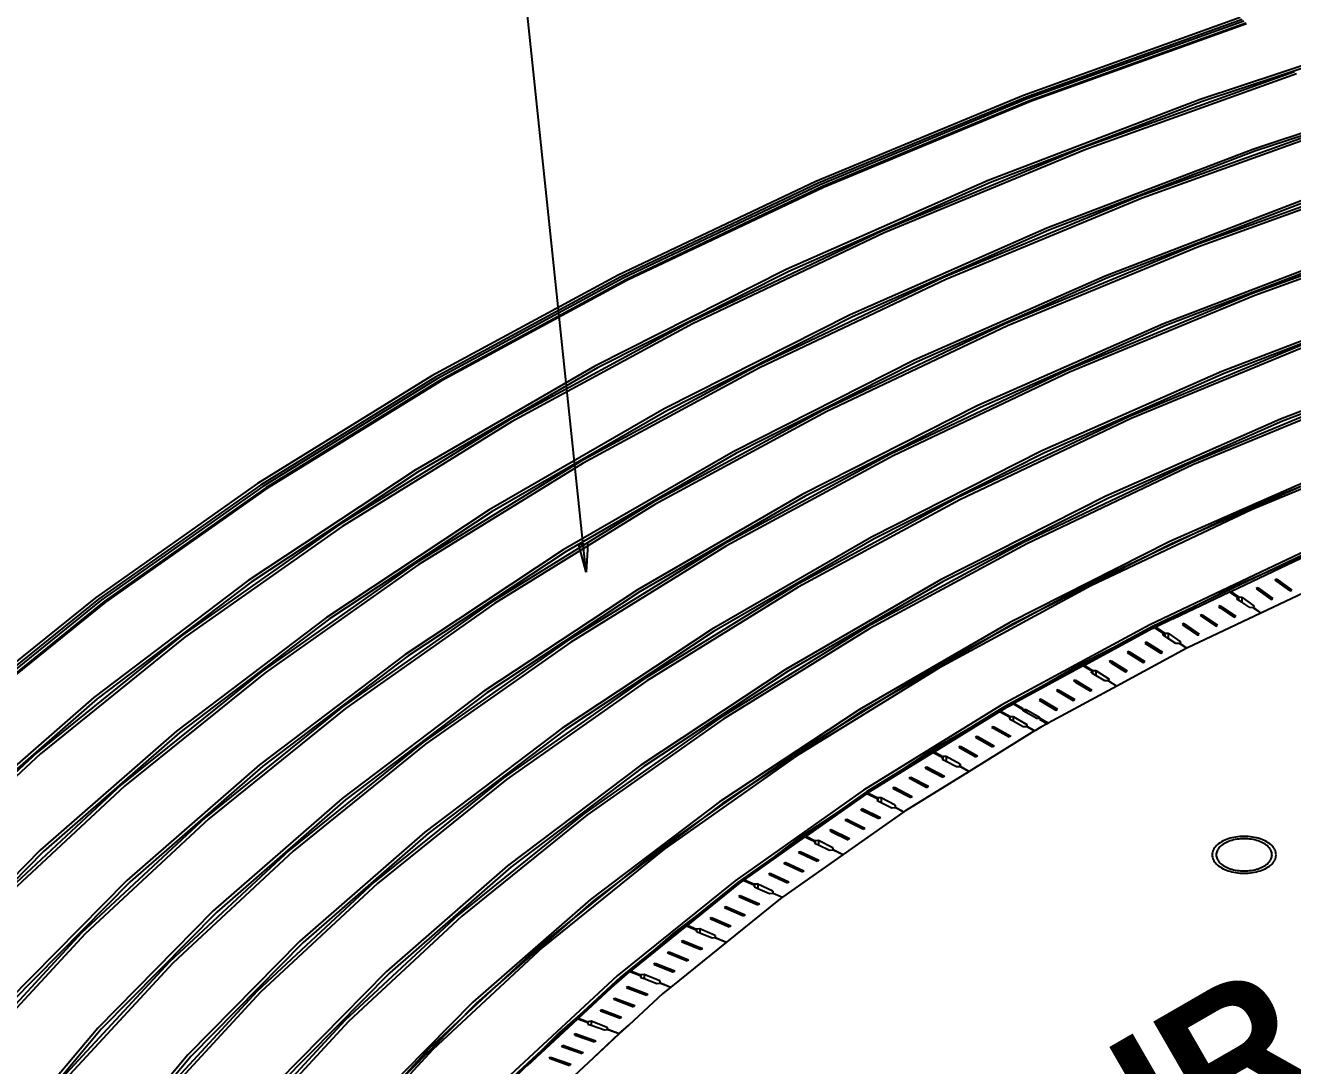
# Model space of a CAD drawing. Header units: centimetres. Extents: x -292707 to 138715, y -53922 to 66277.
# Drawn here: x 83056 to 84646, y -13215 to -11910 of the extents above; entities that cross this region are included whole.
import ezdxf
from ezdxf import colors
from ezdxf.entities.mleader import LeaderData, LeaderLine
from ezdxf.math import Vec2, Vec3

# ---------------------------------------------------------------- set-up
doc = ezdxf.new("R2010")
doc.units = ezdxf.units.CM
doc.layers.add('A-ALINE-7', color=119, linetype='Continuous')
doc.styles.add('Scale 500', font='GOTHICB.TTF', dxfattribs={"height": 175})

# ---------------------------------------------------------------- blocks, each defined once
blk = doc.blocks.new('A$Cbf84a4b9')
at = {"layer": 'A-ALINE-7'}
for p, q in [((3335.7, 8603.3), (3063.7, 8505.6)), ((3338.2, 8600.8), (3066.4, 8503.2)), ((3340.1, 8598.8), (3068.6, 8501.3)), ((3342.6, 8596.3), (3071.4, 8498.9)), ((3343.6, 8595.3), (3072.5, 8497.9)), ((3562.5, 8591.9), (3285.5, 8500.7)), ((3564.8, 8589.3), (3288.1, 8498.2)), ((3403.7, 8535.3), (3139.3, 8440.3)), ((3406.2, 8532.8), (3142, 8437.9)), ((3620.9, 8526.8), (3351.5, 8438)), ((3623.2, 8524.2), (3354.1, 8435.6)), ((3063.7, 8505.6), (2803.3, 8397.8)), ((3066.4, 8503.2), (2806.4, 8395.5)), ((3068.6, 8501.3), (2808.8, 8393.6)), ((3071.4, 8498.9), (2811.8, 8391.4)), ((3072.5, 8497.9), (2813, 8390.4)), ((3285.5, 8500.7), (3019.7, 8399)), ((3288.1, 8498.2), (3022.6, 8396.6)), ((3467.3, 8471.8), (3209.9, 8379.3)), ((3469.8, 8469.3), (3212.7, 8376.9)), ((3139.3, 8440.3), (2886.2, 8335.5)), ((3142, 8437.9), (2889.2, 8333.2)), ((3351.5, 8438), (3093, 8339.1)), ((3354.1, 8435.6), (3095.8, 8336.7)), ((3530.9, 8408.3), (3280.5, 8318.3)), ((2803.3, 8397.8), (2555.7, 8280.4)), ((2806.4, 8395.5), (2559, 8278.2)), ((2808.8, 8393.6), (2561.7, 8276.4)), ((3019.7, 8399), (2766.3, 8287.3)), ((3022.6, 8396.6), (2769.4, 8285)), ((3533.4, 8405.8), (3283.3, 8315.9)), ((2811.8, 8391.4), (2565, 8274.3)), ((2813, 8390.4), (2566.3, 8273.4)), ((3209.9, 8379.3), (2963.6, 8277.3)), ((3212.7, 8376.9), (2966.6, 8275)), ((3417.5, 8375.4), (3166.2, 8279.2)), ((3420.1, 8372.9), (3169.1, 8276.8)), ((3594.4, 8344.7), (3351.2, 8257.3)), ((2886.2, 8335.5), (2645.5, 8221.3)), ((2889.2, 8333.2), (2648.8, 8219.1)), ((3093, 8339.1), (2846.5, 8230.4)), ((3095.8, 8336.7), (2849.6, 8228.2)), ((3596.9, 8342.2), (3354, 8254.9)), ((3280.5, 8318.3), (3041, 8219.1)), ((3283.3, 8315.9), (3044, 8216.8)), ((3483.5, 8312.7), (3239.5, 8219.3)), ((3486.1, 8310.3), (3242.4, 8217)), ((2766.3, 8287.3), (2526.4, 8166)), ((2769.4, 8285), (2529.8, 8163.9)), ((2555.7, 8280.4), (2322, 8153.8)), ((2559, 8278.2), (2325.5, 8151.8)), ((2561.7, 8276.4), (2328.4, 8150.2)), ((2565, 8274.3), (2331.9, 8148.1)), ((2566.3, 8273.4), (2333.3, 8147.3)), ((2963.6, 8277.3), (2729.3, 8166.2)), ((2966.6, 8275), (2732.6, 8164)), ((3166.2, 8279.2), (2926.6, 8173.5)), ((3169.1, 8276.8), (2929.8, 8171.3)), ((3351.2, 8257.3), (3118.4, 8160.9)), ((3354, 8254.9), (3121.4, 8158.6)), ((3549.5, 8250.1), (3312.8, 8159.4)), ((3552.1, 8247.6), (3315.6, 8157.1)), ((2645.5, 8221.3), (2418.3, 8098.3)), ((2648.8, 8219.1), (2421.8, 8096.3)), ((2846.5, 8230.4), (2613.1, 8112.5)), ((2849.6, 8228.2), (2616.5, 8110.3)), ((3041, 8219.1), (2813.1, 8111)), ((3239.5, 8219.3), (3006.8, 8116.7)), ((3044, 8216.8), (2816.4, 8108.9)), ((3242.4, 8217), (3010, 8114.4)), ((3421.8, 8196.3), (3195.8, 8102.7)), ((3424.6, 8193.9), (3198.8, 8100.4)), ((3615.6, 8187.5), (3386, 8099.5)), ((2926.6, 8173.5), (2699.8, 8058.9)), ((2929.8, 8171.3), (2703.2, 8056.8)), ((3618.2, 8185), (3388.9, 8097.2)), ((2322, 8153.8), (2103.1, 8018.8)), ((2526.4, 8166), (2301, 8035.8)), ((2529.8, 8163.9), (2304.7, 8033.8)), ((2729.3, 8166.2), (2508.2, 8046.5)), ((2732.6, 8164), (2511.7, 8044.4)), ((3118.4, 8160.9), (2897, 8055.9)), ((3121.4, 8158.6), (2900.3, 8053.7)), ((3312.8, 8159.4), (3087, 8059.8)), ((3315.6, 8157.1), (3090.1, 8057.6)), ((2325.5, 8151.8), (2106.9, 8016.9)), ((2328.4, 8150.2), (2109.9, 8015.3)), ((2331.9, 8148.1), (2113.6, 8013.4)), ((2333.3, 8147.3), (2115.1, 8012.7)), ((3492.5, 8135.4), (3273.2, 8044.6)), ((3495.3, 8133), (3276.2, 8042.3)), ((2613.1, 8112.5), (2393.9, 7985.8)), ((2616.5, 8110.3), (2397.5, 7983.8)), ((2813.1, 8111), (2598, 7994.6)), ((2816.4, 8108.9), (2601.6, 7992.6)), ((3006.8, 8116.7), (2786.5, 8005.3)), ((3010, 8114.4), (2789.9, 8003.2)), ((2418.3, 8098.3), (2205.5, 7967)), ((2421.8, 8096.3), (2209.2, 7965.1)), ((3195.8, 8102.7), (2980.8, 8000.8)), ((3198.8, 8100.4), (2984.1, 7998.6)), ((3386, 8099.5), (3167.2, 8002.9)), ((3388.9, 8097.2), (3170.3, 8000.7)), ((3560.3, 8076.8), (3347.5, 7988.7)), ((3563.1, 8074.4), (3350.6, 7986.4)), ((2699.8, 8058.9), (2486.7, 7935.7)), ((3087, 8059.8), (2873.2, 7951.7)), ((2508.2, 8046.5), (2301, 7918.7)), ((2511.7, 8044.4), (2304.8, 7916.8)), ((2703.2, 8056.8), (2490.4, 7933.8)), ((2897, 8055.9), (2687.9, 7942.8)), ((2900.3, 8053.7), (2691.5, 7940.7)), ((3090.1, 8057.6), (2876.6, 7949.6)), ((3273.2, 8044.6), (3064.6, 7945.6)), ((2301, 8035.8), (2091.3, 7897.2)), ((2304.7, 8033.8), (2095.2, 7895.3)), ((3276.2, 8042.3), (3067.9, 7943.5)), ((3459.3, 8039.6), (3247.3, 7946.1)), ((3462.2, 8037.3), (3250.5, 7943.8)), ((2103.1, 8018.8), (1900, 7875.7)), ((2106.9, 8016.9), (1903.9, 7873.9)), ((2109.9, 8015.3), (1907.1, 7872.5)), ((2113.6, 8013.4), (1911.1, 7870.8)), ((2115.1, 8012.7), (1912.7, 7870.1)), ((2786.5, 8005.3), (2579.6, 7885.7)), ((2789.9, 8003.2), (2583.2, 7883.7)), ((2980.8, 8000.8), (2777.8, 7890.9)), ((2984.1, 7998.6), (2781.4, 7888.9)), ((3167.2, 8002.9), (2959.9, 7898.2)), ((3170.3, 8000.7), (2963.3, 7896.1)), ((2393.9, 7985.8), (2189.8, 7850.9)), ((2397.5, 7983.8), (2193.7, 7849.1)), ((2598, 7994.6), (2396.6, 7870.3)), ((2601.6, 7992.6), (2400.4, 7868.4)), ((3347.5, 7988.7), (3145.2, 7892.7)), ((3350.6, 7986.4), (3148.5, 7890.5)), ((3532.6, 7979.8), (3327.5, 7889.2)), ((2205.5, 7967), (2008, 7827.9)), ((2209.2, 7965.1), (2012, 7826.2)), ((2873.2, 7951.7), (2672.4, 7835.7)), ((2876.6, 7949.6), (2676.1, 7833.7)), ((2486.7, 7935.7), (2288.4, 7804.6)), ((2490.4, 7933.8), (2292.2, 7802.8)), ((2687.9, 7942.8), (2492.2, 7822)), ((2691.5, 7940.7), (2496, 7820.1)), ((3064.6, 7945.6), (2867.7, 7839.1)), ((3067.9, 7943.5), (2871.3, 7837)), ((3247.3, 7946.1), (3046.6, 7844.6)), ((3250.5, 7943.8), (3050, 7842.5)), ((3418.8, 7935.1), (3222.4, 7841.9)), ((3421.9, 7932.7), (3225.8, 7839.7)), ((2301, 7918.7), (2108.8, 7783.3)), ((2304.8, 7916.8), (2112.8, 7781.5)), ((3323.9, 7883.7), (3412.6, 7925.8)), ((3454.3, 7900.4), (3361.6, 7856.5)), ((2091.3, 7897.2), (1898.1, 7750.7)), ((2095.2, 7895.3), (1902.1, 7749.1)), ((2579.6, 7885.7), (2386.9, 7758.4)), ((2583.2, 7883.7), (2390.8, 7756.6)), ((2777.8, 7890.9), (2587.8, 7773.6)), ((2781.4, 7888.9), (2591.5, 7771.7)), ((2959.9, 7898.2), (2765.2, 7785.6)), ((2963.3, 7896.1), (2768.9, 7783.7)), ((3145.2, 7892.7), (2954.1, 7789.3)), ((3148.5, 7890.5), (2957.6, 7787.2)), ((3327.5, 7889.2), (3133.4, 7791)), ((3323.9, 7883.7), (3322.4, 7883)), ((3323.9, 7883.7), (3333.5, 7876.8)), ((3358.1, 7888.1), (3355.7, 7887.1)), ((3355.7, 7887.1), (3358.1, 7885.4)), ((3358.1, 7888.1), (3376.8, 7874.6)), ((3358.1, 7888.1), (3358.1, 7885.4)), ((3358.1, 7885.4), (3374.5, 7873.5)), ((3381.5, 7899), (3379.2, 7897.9)), ((3379.2, 7897.9), (3381.5, 7896.2)), ((3381.5, 7899), (3400.3, 7885.4)), ((3381.5, 7899), (3381.5, 7896.2)), ((3381.5, 7896.2), (3397.9, 7884.3)), ((3397.9, 7884.3), (3400.3, 7885.4)), ((1900, 7875.7), (1713.5, 7725.3)), ((1903.9, 7873.9), (1717.7, 7723.7)), ((1907.1, 7872.5), (1721, 7722.4)), ((1911.1, 7870.8), (1725.2, 7720.8)), ((1912.7, 7870.1), (1726.8, 7720.2)), ((2396.6, 7870.3), (2209.7, 7738.7)), ((2400.4, 7868.4), (2213.7, 7736.9)), ((3251.2, 7849.3), (3322.4, 7883)), ((3322.4, 7883), (3323.9, 7882)), ((3323.9, 7882), (3332.4, 7876.3)), ((3332, 7873.8), (3332.4, 7876.3)), ((3332.4, 7873.6), (3332, 7873.8)), ((3332.4, 7876.3), (3332.4, 7873.6)), ((3333.5, 7872.8), (3332.4, 7873.6)), ((3333.5, 7876.8), (3337.7, 7876.5)), ((3333.5, 7876.8), (3333.5, 7872.8)), ((3337.7, 7870), (3333.5, 7872.8)), ((3337.7, 7876.5), (3352.7, 7865.7)), ((3337.7, 7876.5), (3337.7, 7870)), ((3347.6, 7863.3), (3337.7, 7870)), ((3374.5, 7873.5), (3376.8, 7874.6)), ((3361.6, 7856.4), (3268.8, 7812.5)), ((3287.8, 7854.4), (3285.5, 7853.3)), ((3285.5, 7853.3), (3287.8, 7851.7)), ((3287.8, 7854.4), (3307.2, 7841.2)), ((3287.8, 7854.4), (3287.8, 7851.7)), ((3287.8, 7851.7), (3305, 7840.1)), ((3310.7, 7865.6), (3308.4, 7864.5)), ((3308.4, 7864.5), (3310.7, 7862.9)), ((3310.7, 7865.6), (3330.1, 7852.4)), ((3310.7, 7865.6), (3310.7, 7862.9)), ((3310.7, 7862.9), (3327.8, 7851.3)), ((3327.8, 7851.3), (3330.1, 7852.4)), ((3351.8, 7863.1), (3347.6, 7863.3)), ((3351.8, 7863.1), (3352.2, 7862.8)), ((3352.7, 7865.7), (3352.2, 7863.3)), ((3352.2, 7863.3), (3361.6, 7856.5)), ((3352.2, 7863.3), (3352.2, 7862.8)), ((3352.2, 7862.8), (3361.6, 7856.4)), ((3361.6, 7856.5), (3361.6, 7856.4)), ((2189.8, 7850.9), (2001.8, 7708.5)), ((2193.7, 7849.1), (2005.9, 7706.8)), ((2867.7, 7839.1), (2683.4, 7725.3)), ((2871.3, 7837), (2687.1, 7723.4)), ((3046.6, 7844.6), (2858.1, 7735.6)), ((3050, 7842.5), (2861.7, 7733.6)), ((3222.4, 7841.9), (3036.9, 7741.5)), ((3225.8, 7839.7), (3040.5, 7739.4)), ((3225.8, 7837.2), (3140.3, 7790.9)), ((3225.8, 7837.2), (3227.9, 7838.3)), ((3251.2, 7849.3), (3227.9, 7838.3)), ((3227.9, 7838.3), (3229.9, 7837)), ((3251.2, 7849.3), (3229.9, 7838.9)), ((3229.9, 7838.9), (3241, 7831.4)), ((3229.9, 7837), (3229.9, 7838.9)), ((3229.9, 7837), (3239.2, 7831.1)), ((3264.9, 7843.2), (3262.7, 7842)), ((3262.7, 7842), (3264.9, 7840.5)), ((3264.9, 7843.2), (3284.4, 7830)), ((3264.9, 7843.2), (3264.9, 7840.5)), ((3264.9, 7840.5), (3282.1, 7828.8)), ((3305, 7840.1), (3307.2, 7841.2)), ((2008, 7827.9), (1826.7, 7681.7)), ((2012, 7826.2), (1830.9, 7680.1)), ((2492.2, 7822), (2310.6, 7694)), ((2496, 7820.1), (2314.5, 7692.3)), ((2672.4, 7835.7), (2485.4, 7712.1)), ((2676.1, 7833.7), (2489.3, 7710.3)), ((3218.1, 7820.1), (3215.9, 7818.9)), ((3218.1, 7820.1), (3238.3, 7807.3)), ((3218.1, 7820.1), (3218.1, 7817.5)), ((3239, 7828.7), (3239.2, 7831.1)), ((3239.2, 7828.6), (3239, 7828.7)), ((3239.2, 7831.1), (3239.2, 7828.6)), ((3241, 7827.4), (3239.2, 7828.6)), ((3241, 7831.4), (3245.2, 7831.2)), ((3241, 7831.4), (3241, 7827.4)), ((3245.2, 7824.7), (3241, 7827.4)), ((3245.2, 7831.2), (3260.7, 7820.6)), ((3245.2, 7831.2), (3245.2, 7824.7)), ((3255.1, 7818.4), (3245.2, 7824.7)), ((3260.7, 7820.6), (3260.4, 7818.2)), ((3282.1, 7828.8), (3284.4, 7830)), ((2288.4, 7804.6), (2105.6, 7666.2)), ((3267.8, 7812), (3181.1, 7765)), ((3195.9, 7808.4), (3193.7, 7807.2)), ((3193.7, 7807.2), (3195.9, 7805.8)), ((3195.9, 7808.4), (3216.1, 7795.6)), ((3195.9, 7808.4), (3195.9, 7805.8)), ((3195.9, 7805.8), (3213.9, 7794.4)), ((3215.9, 7818.9), (3218.1, 7817.5)), ((3218.1, 7817.5), (3236.1, 7806.1)), ((3236.1, 7806.1), (3238.3, 7807.3)), ((3259.4, 7818.3), (3255.1, 7818.4)), ((3259.4, 7818.3), (3260.4, 7817.7)), ((3260.4, 7818.2), (3268.8, 7812.5)), ((3260.4, 7818.2), (3260.4, 7817.7)), ((3260.4, 7817.7), (3268.7, 7812.4)), ((3268.7, 7812.4), (3267.8, 7812)), ((3268.8, 7812.5), (3268.7, 7812.4)), ((2292.2, 7802.8), (2109.7, 7664.5)), ((2954.1, 7789.3), (2775.2, 7678.9)), ((3133.4, 7791), (2950.9, 7685.6)), ((3138.9, 7790.2), (3051.9, 7743.1)), ((3140.3, 7790.9), (3138.9, 7790.2)), ((3138.9, 7790.2), (3140.3, 7789.4)), ((3140.3, 7790.9), (3150.4, 7784.5)), ((3140.3, 7789.4), (3149.4, 7783.9)), ((3173.7, 7796.7), (3171.5, 7795.6)), ((3171.5, 7795.6), (3173.7, 7794.2)), ((3173.7, 7796.7), (3193.9, 7783.9)), ((3173.7, 7796.7), (3173.7, 7794.2)), ((3173.7, 7794.2), (3191.7, 7782.8)), ((3213.9, 7794.4), (3216.1, 7795.6)), ((2108.8, 7783.3), (1932.4, 7641)), ((2112.8, 7781.5), (1936.6, 7639.4)), ((2587.8, 7773.6), (2411.4, 7649.4)), ((2765.2, 7785.6), (2584, 7665.9)), ((2768.9, 7783.7), (2587.9, 7664)), ((2957.6, 7787.2), (2778.9, 7676.9)), ((3128.9, 7772.5), (3126.7, 7771.3)), ((3128.9, 7772.5), (3149.7, 7760)), ((3128.9, 7772.5), (3128.9, 7770)), ((3149.3, 7781.5), (3149.4, 7783.9)), ((3149.4, 7781.4), (3149.3, 7781.5)), ((3149.4, 7783.9), (3149.4, 7781.4)), ((3150.4, 7780.8), (3149.4, 7781.4)), ((3150.4, 7784.5), (3154.7, 7784.4)), ((3150.4, 7784.5), (3150.4, 7780.8)), ((3154.7, 7778.3), (3150.4, 7780.8)), ((3154.7, 7784.4), (3170.8, 7774.1)), ((3154.7, 7784.4), (3154.7, 7778.3)), ((3166, 7771.5), (3154.7, 7778.3)), ((3170.8, 7774.1), (3170.6, 7771.7)), ((3191.7, 7782.8), (3193.9, 7783.9)), ((2386.9, 7758.4), (2209.4, 7623.9)), ((2390.8, 7756.6), (2213.5, 7622.3)), ((2591.5, 7771.7), (2415.4, 7647.7)), ((3181.1, 7765), (3094.8, 7718.3)), ((3107.3, 7760.4), (3105.2, 7759.2)), ((3105.2, 7759.2), (3107.3, 7758)), ((3107.3, 7760.4), (3128.2, 7748)), ((3107.3, 7760.4), (3107.3, 7758)), ((3107.3, 7758), (3126, 7746.8)), ((3126.7, 7771.3), (3128.9, 7770)), ((3128.9, 7770), (3147.6, 7758.8)), ((3147.6, 7758.8), (3149.7, 7760)), ((3170.2, 7771.5), (3166, 7771.5)), ((3170.2, 7771.5), (3170.6, 7771.3)), ((3170.6, 7771.7), (3181.1, 7765)), ((3170.6, 7771.7), (3170.6, 7771.3)), ((3170.6, 7771.3), (3181.1, 7765)), ((3181.1, 7765), (3181.1, 7765)), ((1898.1, 7750.7), (1722.2, 7597.2)), ((1902.1, 7749.1), (1726.5, 7595.7)), ((3036.9, 7741.5), (2863.2, 7634.3)), ((3042.3, 7737.9), (3051.3, 7742.8)), ((3051.3, 7742.8), (3051.9, 7743.1)), ((3051.3, 7742.8), (3063.1, 7735.7)), ((3063.6, 7736.3), (3051.9, 7743.1)), ((3085.8, 7748.4), (3083.6, 7747.2)), ((3083.6, 7747.2), (3085.8, 7745.9)), ((3085.8, 7748.4), (3106.6, 7736)), ((3085.8, 7748.4), (3085.8, 7745.9)), ((3085.8, 7745.9), (3104.5, 7734.7)), ((3126, 7746.8), (3128.2, 7748)), ((2209.7, 7738.7), (2038.1, 7600.2)), ((2213.7, 7736.9), (2042.3, 7598.6)), ((2683.4, 7725.3), (2512.3, 7604.8)), ((2858.1, 7735.6), (2682.5, 7619.6)), ((2861.7, 7733.6), (2686.4, 7617.8)), ((3040.5, 7739.4), (2867.1, 7632.4)), ((3034.1, 7733), (2952.1, 7682.4)), ((3034.7, 7733.3), (3034.1, 7733)), ((3034.1, 7733), (3034.7, 7732.7)), ((3034.8, 7733.4), (3034.7, 7733.3)), ((3034.7, 7733.3), (3034.7, 7732.7)), ((3034.7, 7732.7), (3046.2, 7726.2)), ((3034.8, 7733.4), (3038.9, 7736)), ((3046.7, 7726.6), (3034.8, 7733.4)), ((3040.5, 7737), (3038.9, 7736)), ((3038.9, 7736), (3040.5, 7736.9)), ((3040.5, 7736.9), (3042.3, 7737.9)), ((3042.3, 7737.9), (3040.5, 7737)), ((3040.5, 7736.9), (3040.5, 7737)), ((3046.2, 7726.2), (3046.3, 7723.8)), ((3046.7, 7726.6), (3046.7, 7723.6)), ((3046.7, 7726.6), (3050.9, 7726.6)), ((3050.9, 7726.6), (3067.9, 7716.8)), ((3050.9, 7726.6), (3050.9, 7721.2)), ((3063.1, 7735.7), (3063.6, 7735.7)), ((3063.6, 7735.7), (3063.6, 7736.3)), ((3063.6, 7735.7), (3067.4, 7735.7)), ((3063.6, 7733.9), (3063.6, 7735.7)), ((3067.4, 7731.7), (3063.6, 7733.9)), ((3067.4, 7735.7), (3084.1, 7725.8)), ((3067.4, 7735.7), (3067.4, 7731.7)), ((3080.6, 7724.1), (3067.4, 7731.7)), ((3084.1, 7725.8), (3084, 7724.1)), ((3104.5, 7734.7), (3106.6, 7736)), ((2485.4, 7712.1), (2313.2, 7581.7)), ((2489.3, 7710.3), (2317.3, 7580)), ((2687.1, 7723.4), (2516.2, 7603)), ((3024.3, 7713.1), (3026.4, 7714.4)), ((3024.3, 7713.1), (3026.4, 7712)), ((3026.4, 7714.4), (3048, 7702.3)), ((3026.4, 7714.4), (3026.4, 7712)), ((3026.4, 7712), (3045.9, 7701.1)), ((3046.3, 7723.8), (3046.7, 7723.6)), ((3046.7, 7723.6), (3050.9, 7721.2)), ((3050.9, 7721.2), (3063.6, 7714.1)), ((3063.6, 7714.1), (3067.8, 7714.2)), ((3067.8, 7714.2), (3067.9, 7714.1)), ((3067.9, 7716.8), (3067.9, 7714.3)), ((3077.9, 7708.6), (3067.9, 7714.3)), ((3067.9, 7714.3), (3067.9, 7714.1)), ((3067.9, 7714.1), (3077.8, 7708.6)), ((3085.7, 7713.4), (3077.9, 7708.6)), ((3084, 7724.1), (3080.6, 7724.1)), ((3084, 7724.1), (3084, 7723.3)), ((3084.8, 7724.1), (3084, 7724.1)), ((3084, 7723.3), (3093.5, 7717.6)), ((3094.8, 7718.3), (3084.8, 7724.1)), ((3093.5, 7717.6), (3085.7, 7713.4)), ((3094.8, 7718.3), (3093.5, 7717.6)), ((2001.8, 7708.5), (1830.8, 7559.1)), ((2005.9, 7706.8), (1835, 7557.6)), ((2310.6, 7694), (2143.8, 7559.5)), ((3077.8, 7708.6), (2995.8, 7658)), ((3003.5, 7700.7), (3005.6, 7701.9)), ((3003.5, 7700.7), (3005.6, 7699.5)), ((3005.6, 7701.9), (3027.1, 7689.9)), ((3005.6, 7701.9), (3005.6, 7699.5)), ((3005.6, 7699.5), (3025, 7688.7)), ((3048, 7702.3), (3045.9, 7701.1)), ((3077.9, 7708.6), (3077.8, 7708.6)), ((1826.7, 7681.7), (1662.4, 7528.9)), ((1830.9, 7680.1), (1666.7, 7527.5)), ((2314.5, 7692.3), (2148, 7557.9)), ((2775.2, 7678.9), (2609.1, 7561.9)), ((2778.9, 7676.9), (2613.1, 7560.2)), ((2950.9, 7685.6), (2781, 7573.3)), ((2950.8, 7681.6), (2868.8, 7631)), ((2952.1, 7682.4), (2950.8, 7681.6)), ((2950.8, 7681.6), (2961.8, 7675.8)), ((2952.1, 7682.4), (2962.8, 7676.4)), ((2982.6, 7688.3), (2984.7, 7689.5)), ((2982.6, 7688.3), (2984.7, 7687.1)), ((2984.7, 7689.5), (3006.2, 7677.5)), ((2984.7, 7689.5), (2984.7, 7687.1)), ((2984.7, 7687.1), (3004.2, 7676.2)), ((3006.2, 7677.5), (3004.2, 7676.2)), ((3027.1, 7689.9), (3025, 7688.7)), ((2105.6, 7666.2), (1939.3, 7521)), ((2109.7, 7664.5), (1943.6, 7519.5)), ((2584, 7665.9), (2416.9, 7539.4)), ((2587.9, 7664), (2421, 7537.7)), ((2940.6, 7662.4), (2942.6, 7663.7)), ((2940.6, 7662.4), (2942.6, 7661.3)), ((2942.6, 7663.7), (2964.8, 7652)), ((2942.6, 7663.7), (2942.6, 7661.3)), ((2942.6, 7661.3), (2962.8, 7650.7)), ((2961.8, 7675.8), (2962, 7673.4)), ((2962, 7673.4), (2962.8, 7673)), ((2967, 7676.5), (2962.8, 7676.4)), ((2962.8, 7676.4), (2962.8, 7673)), ((2962.8, 7673), (2967, 7670.7)), ((2967, 7676.5), (2967, 7670.7)), ((2984.3, 7666.8), (2967, 7676.5)), ((2967, 7670.7), (2979.7, 7664.1)), ((2979.7, 7664.1), (2984, 7664.2)), ((2984, 7664.2), (2984.3, 7664)), ((2984.3, 7664.4), (2984.3, 7666.8)), ((2984.3, 7666.8), (2984.3, 7664)), ((2984.3, 7664.4), (2984.3, 7664)), ((2984.3, 7664.4), (2995.8, 7658)), ((2984.3, 7664), (2995.8, 7657.9)), ((2984.3, 7664), (2984.3, 7664)), ((2411.4, 7649.4), (2249.5, 7518.8)), ((2415.4, 7647.7), (2253.7, 7517.2)), ((2995.8, 7657.9), (2915.1, 7608.1)), ((2920.4, 7649.6), (2922.4, 7650.8)), ((2920.4, 7649.6), (2922.4, 7648.5)), ((2922.4, 7650.8), (2944.6, 7639.2)), ((2922.4, 7650.8), (2922.4, 7648.5)), ((2922.4, 7648.5), (2942.6, 7637.9)), ((2964.8, 7652), (2962.8, 7650.7)), ((2995.8, 7658), (2995.8, 7657.9)), ((1932.4, 7641), (1772.5, 7492.3)), ((1936.6, 7639.4), (1776.8, 7490.8)), ((2863.2, 7634.3), (2702.1, 7520.8)), ((2867.1, 7632.4), (2706.1, 7519)), ((2867.1, 7629.9), (2791.2, 7576.5)), ((2867.1, 7629.9), (2867.4, 7630.1)), ((2868.4, 7630.8), (2867.4, 7630.1)), ((2867.4, 7630.1), (2868.4, 7629.6)), ((2868.8, 7631), (2868.4, 7630.8)), ((2868.4, 7629.6), (2868.4, 7630.8)), ((2868.4, 7629.6), (2880.2, 7623.8)), ((2868.8, 7631), (2881, 7624.6)), ((2900.2, 7636.8), (2902.2, 7638)), ((2900.2, 7636.8), (2902.2, 7635.7)), ((2902.2, 7638), (2924.4, 7626.4)), ((2902.2, 7638), (2902.2, 7635.7)), ((2902.2, 7635.7), (2922.4, 7625.1)), ((2944.6, 7639.2), (2942.6, 7637.9)), ((2209.4, 7623.9), (2047.8, 7482.9)), ((2213.5, 7622.3), (2052.1, 7481.4)), ((2682.5, 7619.6), (2520.7, 7497.1)), ((2686.4, 7617.8), (2524.8, 7495.4)), ((2880.2, 7623.8), (2880.5, 7621.4)), ((2880.5, 7621.4), (2881, 7621.1)), ((2885.3, 7624.7), (2881, 7624.6)), ((2881, 7624.6), (2881, 7621.1)), ((2881, 7621.1), (2885.3, 7619)), ((2885.3, 7624.7), (2885.3, 7619)), ((2903, 7615.4), (2885.3, 7624.7)), ((2885.3, 7619), (2898.8, 7612.4)), ((2903.2, 7612.9), (2903, 7615.4)), ((2903, 7615.4), (2903, 7612.6)), ((2924.4, 7626.4), (2922.4, 7625.1)), ((2038.1, 7600.2), (1882.6, 7455.6)), ((2042.3, 7598.6), (1886.9, 7454.2)), ((2512.3, 7604.8), (2355.2, 7478.1)), ((2516.2, 7603), (2359.4, 7476.5)), ((2913.9, 7607.3), (2837.8, 7553.7)), ((2840.3, 7596.8), (2842.3, 7598.1)), ((2842.3, 7598.1), (2865.1, 7586.9)), ((2842.3, 7598.1), (2842.3, 7595.8)), ((2859.8, 7609.9), (2861.7, 7611.3)), ((2859.8, 7609.9), (2861.7, 7609)), ((2861.7, 7611.3), (2884.6, 7600)), ((2861.7, 7611.3), (2861.7, 7609)), ((2861.7, 7609), (2882.6, 7598.7)), ((2884.6, 7600), (2882.6, 7598.7)), ((2898.8, 7612.4), (2903, 7612.6)), ((2903, 7612.6), (2903.2, 7612.5)), ((2903, 7612.6), (2903, 7612.6)), ((2903.2, 7612.9), (2903.2, 7612.5)), ((2903.2, 7612.9), (2913.9, 7607.3)), ((2903.2, 7612.5), (2913.9, 7607.3)), ((2915.1, 7608.1), (2913.9, 7607.3)), ((2913.9, 7607.3), (2913.9, 7607.3)), ((2313.2, 7581.7), (2156.4, 7444.9)), ((2820.9, 7583.6), (2822.8, 7584.9)), ((2820.9, 7583.6), (2822.8, 7582.6)), ((2822.8, 7584.9), (2845.7, 7573.7)), ((2822.8, 7584.9), (2822.8, 7582.6)), ((2822.8, 7582.6), (2843.8, 7572.3)), ((2840.3, 7596.8), (2842.3, 7595.8)), ((2842.3, 7595.8), (2863.2, 7585.5)), ((2865.1, 7586.9), (2863.2, 7585.5)), ((2317.3, 7580), (2160.6, 7443.4)), ((2781, 7573.3), (2624.5, 7454.8)), ((2714, 7522.1), (2790, 7575.7)), ((2791.2, 7576.5), (2790, 7575.7)), ((2790, 7575.7), (2791.2, 7575.1)), ((2791.2, 7576.5), (2802.4, 7571)), ((2791.2, 7575.1), (2801.5, 7570.4)), ((2801.5, 7570.4), (2802, 7567.9)), ((2802, 7567.9), (2802.4, 7567.7)), ((2806.7, 7571.2), (2802.4, 7571)), ((2802.4, 7571), (2802.4, 7567.7)), ((2802.4, 7567.7), (2806.7, 7565.8)), ((2806.7, 7571.2), (2806.7, 7565.8)), ((2824.9, 7562.2), (2806.7, 7571.2)), ((2806.7, 7565.8), (2820.7, 7559.3)), ((2845.7, 7573.7), (2843.8, 7572.3)), ((3307.3, 7566.1), (3306, 7564.8)), ((3308.9, 7567.4), (3307.3, 7566.1)), ((3310.5, 7568.5), (3308.9, 7567.4)), ((3312.3, 7569.6), (3310.5, 7568.5)), ((3312.8, 7565.6), (3311.5, 7564.5)), ((3314.2, 7570.7), (3312.3, 7569.6)), ((3314.3, 7566.6), (3312.8, 7565.6)), ((3316.2, 7571.6), (3314.2, 7570.7)), ((3315.8, 7567.6), (3314.3, 7566.6)), ((3317.5, 7568.5), (3315.8, 7567.6)), ((3318.4, 7572.5), (3316.2, 7571.6)), ((3319.3, 7569.3), (3317.5, 7568.5)), ((3320.6, 7573.3), (3318.4, 7572.5)), ((3321.2, 7570.1), (3319.3, 7569.3)), ((3322.9, 7574), (3320.6, 7573.3)), ((3323.1, 7570.8), (3321.2, 7570.1)), ((3325.3, 7574.6), (3322.9, 7574)), ((3325.1, 7571.4), (3323.1, 7570.8)), ((3327.2, 7572), (3325.1, 7571.4)), ((3327.7, 7575.2), (3325.3, 7574.6)), ((3329.3, 7572.4), (3327.2, 7572)), ((3330.2, 7575.6), (3327.7, 7575.2)), ((3331.5, 7572.8), (3329.3, 7572.4)), ((3332.8, 7575.9), (3330.2, 7575.6)), ((3333.8, 7573.1), (3331.5, 7572.8)), ((3335.4, 7576.2), (3332.8, 7575.9)), ((3336, 7573.3), (3333.8, 7573.1)), ((3338, 7576.3), (3335.4, 7576.2)), ((3338.3, 7573.5), (3336, 7573.3)), ((3340.6, 7576.4), (3338, 7576.3)), ((3340.6, 7573.5), (3338.3, 7573.5)), ((3343.2, 7576.3), (3340.6, 7576.4)), ((3342.9, 7573.5), (3340.6, 7573.5)), ((3345.2, 7573.3), (3342.9, 7573.5)), ((3345.8, 7576.2), (3343.2, 7576.3)), ((3347.4, 7573.1), (3345.2, 7573.3)), ((3348.4, 7575.9), (3345.8, 7576.2)), ((3349.7, 7572.8), (3347.4, 7573.1)), ((3351, 7575.6), (3348.4, 7575.9)), ((3351.8, 7572.4), (3349.7, 7572.8)), ((3353.5, 7575.2), (3351, 7575.6)), ((3354, 7572), (3351.8, 7572.4)), ((3355.9, 7574.6), (3353.5, 7575.2)), ((3356.1, 7571.4), (3354, 7572)), ((3358.3, 7574), (3355.9, 7574.6)), ((3358.1, 7570.8), (3356.1, 7571.4)), ((3360, 7570.1), (3358.1, 7570.8)), ((3360.6, 7573.3), (3358.3, 7574)), ((3361.9, 7569.3), (3360, 7570.1)), ((3362.8, 7572.5), (3360.6, 7573.3)), ((3363.7, 7568.5), (3361.9, 7569.3)), ((3364.9, 7571.6), (3362.8, 7572.5)), ((3365.3, 7567.6), (3363.7, 7568.5)), ((3367, 7570.7), (3364.9, 7571.6)), ((3366.9, 7566.6), (3365.3, 7567.6)), ((3368.4, 7565.6), (3366.9, 7566.6)), ((3368.9, 7569.6), (3367, 7570.7)), ((3369.7, 7564.5), (3368.4, 7565.6)), ((3370.7, 7568.5), (3368.9, 7569.6)), ((3372.3, 7567.4), (3370.7, 7568.5)), ((3373.9, 7566.1), (3372.3, 7567.4)), ((3375.2, 7564.8), (3373.9, 7566.1)), ((1830.8, 7559.1), (1677.3, 7403.5)), ((1835, 7557.6), (1681.8, 7402.1)), ((2143.8, 7559.5), (1992.7, 7419)), ((2148, 7557.9), (1997, 7417.5)), ((2609.1, 7561.9), (2456.7, 7439)), ((2613.1, 7560.2), (2460.9, 7437.4)), ((2837.8, 7553.7), (2761.7, 7500.1)), ((2781.9, 7556.2), (2783.7, 7557.5)), ((2781.9, 7556.2), (2783.7, 7555.3)), ((2783.7, 7557.5), (2807.2, 7546.7)), ((2783.7, 7557.5), (2783.7, 7555.3)), ((2783.7, 7555.3), (2805.3, 7545.4)), ((2820.7, 7559.3), (2824.9, 7559.6)), ((2825.3, 7559.8), (2824.9, 7562.2)), ((2824.9, 7562.2), (2824.9, 7559.6)), ((2824.9, 7559.6), (2825, 7559.6)), ((2825, 7559.6), (2825.3, 7559.4)), ((2825.3, 7559.8), (2825.3, 7559.4)), ((2825.3, 7559.8), (2837.8, 7553.7)), ((2825.3, 7559.4), (2837.8, 7553.7)), ((2837.8, 7553.7), (2837.8, 7553.7)), ((3300.7, 7554.8), (3300.6, 7553.3)), ((3300.6, 7553.3), (3300.7, 7551.8)), ((3300.9, 7556.3), (3300.7, 7554.8)), ((3300.7, 7551.8), (3300.9, 7550.3)), ((3301.4, 7557.8), (3300.9, 7556.3)), ((3300.9, 7550.3), (3301.4, 7548.8)), ((3302, 7559.3), (3301.4, 7557.8)), ((3302.7, 7560.7), (3302, 7559.3)), ((3303.6, 7562.1), (3302.7, 7560.7)), ((3304.7, 7563.5), (3303.6, 7562.1)), ((3306, 7564.8), (3304.7, 7563.5)), ((3305.7, 7554.6), (3305.6, 7553.3)), ((3305.6, 7553.3), (3305.7, 7552)), ((3305.9, 7555.9), (3305.7, 7554.6)), ((3305.7, 7552), (3305.9, 7550.7)), ((3306.3, 7557.2), (3305.9, 7555.9)), ((3305.9, 7550.7), (3306.3, 7549.4)), ((3306.8, 7558.5), (3306.3, 7557.2)), ((3307.5, 7559.8), (3306.8, 7558.5)), ((3308.3, 7561), (3307.5, 7559.8)), ((3309.2, 7562.2), (3308.3, 7561)), ((3310.3, 7563.4), (3309.2, 7562.2)), ((3311.5, 7564.5), (3310.3, 7563.4)), ((3370.9, 7563.4), (3369.7, 7564.5)), ((3372, 7562.2), (3370.9, 7563.4)), ((3372.9, 7561), (3372, 7562.2)), ((3373.7, 7559.8), (3372.9, 7561)), ((3374.4, 7558.5), (3373.7, 7559.8)), ((3374.9, 7557.2), (3374.4, 7558.5)), ((3375.3, 7555.9), (3374.9, 7557.2)), ((3374.9, 7549.4), (3375.3, 7550.7)), ((3376.5, 7563.5), (3375.2, 7564.8)), ((3375.5, 7554.6), (3375.3, 7555.9)), ((3375.3, 7550.7), (3375.5, 7552)), ((3375.6, 7553.3), (3375.5, 7554.6)), ((3375.5, 7552), (3375.6, 7553.3)), ((3377.6, 7562.1), (3376.5, 7563.5)), ((3378.5, 7560.7), (3377.6, 7562.1)), ((3379.2, 7559.3), (3378.5, 7560.7)), ((3379.8, 7557.8), (3379.2, 7559.3)), ((3380.3, 7556.3), (3379.8, 7557.8)), ((3379.8, 7548.8), (3380.3, 7550.3)), ((3380.5, 7554.8), (3380.3, 7556.3)), ((3380.3, 7550.3), (3380.5, 7551.8)), ((3380.6, 7553.3), (3380.5, 7554.8)), ((3380.5, 7551.8), (3380.6, 7553.3)), ((2416.9, 7539.4), (2264.9, 7406.8)), ((2421, 7537.7), (2269.1, 7405.3)), ((2763.1, 7542.6), (2765, 7544)), ((2763.1, 7542.6), (2765, 7541.8)), ((2765, 7544), (2788.4, 7533.2)), ((2765, 7544), (2765, 7541.8)), ((2765, 7541.8), (2786.6, 7531.8)), ((2807.2, 7546.7), (2805.3, 7545.4)), ((3301.4, 7548.8), (3302, 7547.3)), ((3302, 7547.3), (3302.7, 7545.9)), ((3302.7, 7545.9), (3303.6, 7544.5)), ((3303.6, 7544.5), (3304.7, 7543.1)), ((3304.7, 7543.1), (3306, 7541.7)), ((3306, 7541.7), (3307.3, 7540.5)), ((3306.3, 7549.4), (3306.8, 7548.1)), ((3306.8, 7548.1), (3307.5, 7546.8)), ((3307.3, 7540.5), (3308.9, 7539.2)), ((3307.5, 7546.8), (3308.3, 7545.6)), ((3308.3, 7545.6), (3309.2, 7544.4)), ((3308.9, 7539.2), (3310.5, 7538.1)), ((3309.2, 7544.4), (3310.3, 7543.2)), ((3310.3, 7543.2), (3311.5, 7542.1)), ((3310.5, 7538.1), (3312.3, 7537)), ((3311.5, 7542.1), (3312.8, 7541)), ((3312.3, 7537), (3314.2, 7535.9)), ((3312.8, 7541), (3314.3, 7540)), ((3314.2, 7535.9), (3316.2, 7535)), ((3314.3, 7540), (3315.8, 7539)), ((3315.8, 7539), (3317.5, 7538.1)), ((3316.2, 7535), (3318.4, 7534.1)), ((3317.5, 7538.1), (3319.3, 7537.3)), ((3318.4, 7534.1), (3320.6, 7533.3)), ((3319.3, 7537.3), (3321.2, 7536.5)), ((3321.2, 7536.5), (3323.1, 7535.8)), ((3323.1, 7535.8), (3325.1, 7535.2)), ((3325.1, 7535.2), (3327.2, 7534.6)), ((3327.2, 7534.6), (3329.3, 7534.2)), ((3329.3, 7534.2), (3331.5, 7533.8)), ((3349.7, 7533.8), (3351.8, 7534.2)), ((3351.8, 7534.2), (3354, 7534.6)), ((3354, 7534.6), (3356.1, 7535.2)), ((3356.1, 7535.2), (3358.1, 7535.8)), ((3358.1, 7535.8), (3360, 7536.5)), ((3360, 7536.5), (3361.9, 7537.3)), ((3360.6, 7533.3), (3362.8, 7534.1)), ((3361.9, 7537.3), (3363.7, 7538.1)), ((3362.8, 7534.1), (3364.9, 7535)), ((3363.7, 7538.1), (3365.3, 7539)), ((3364.9, 7535), (3367, 7535.9)), ((3365.3, 7539), (3366.9, 7540)), ((3366.9, 7540), (3368.4, 7541)), ((3367, 7535.9), (3368.9, 7537)), ((3368.4, 7541), (3369.7, 7542.1)), ((3368.9, 7537), (3370.7, 7538.1)), ((3369.7, 7542.1), (3370.9, 7543.2)), ((3370.7, 7538.1), (3372.3, 7539.2)), ((3370.9, 7543.2), (3372, 7544.4)), ((3372, 7544.4), (3372.9, 7545.6)), ((3372.3, 7539.2), (3373.9, 7540.5)), ((3372.9, 7545.6), (3373.7, 7546.8)), ((3373.7, 7546.8), (3374.4, 7548.1)), ((3373.9, 7540.5), (3375.2, 7541.7)), ((3374.4, 7548.1), (3374.9, 7549.4)), ((3375.2, 7541.7), (3376.5, 7543.1)), ((3376.5, 7543.1), (3377.6, 7544.5)), ((3377.6, 7544.5), (3378.5, 7545.9)), ((3378.5, 7545.9), (3379.2, 7547.3)), ((3379.2, 7547.3), (3379.8, 7548.8)), ((1939.3, 7521), (1790.1, 7369.8)), ((1943.6, 7519.5), (1794.6, 7368.4)), ((2249.5, 7518.8), (2102.7, 7382.3)), ((2702.1, 7520.8), (2554.1, 7401.4)), ((2706.1, 7519), (2558.4, 7399.8)), ((2706.1, 7516.6), (2712.7, 7521.2)), ((2714, 7522.1), (2712.7, 7521.2)), ((2712.7, 7521.2), (2714, 7520.7)), ((2714, 7522.1), (2726.6, 7516.3)), ((2714, 7520.7), (2725.7, 7515.6)), ((2744.4, 7529.1), (2746.3, 7530.5)), ((2744.4, 7529.1), (2746.3, 7528.2)), ((2746.3, 7530.5), (2769.7, 7519.6)), ((2746.3, 7530.5), (2746.3, 7528.2)), ((2746.3, 7528.2), (2767.8, 7518.3)), ((2769.7, 7519.6), (2767.8, 7518.3)), ((2788.4, 7533.2), (2786.6, 7531.8)), ((3320.6, 7533.3), (3322.9, 7532.6)), ((3322.9, 7532.6), (3325.3, 7532)), ((3325.3, 7532), (3327.7, 7531.4)), ((3327.7, 7531.4), (3330.2, 7531)), ((3330.2, 7531), (3332.8, 7530.6)), ((3331.5, 7533.8), (3333.8, 7533.5)), ((3332.8, 7530.6), (3335.4, 7530.4)), ((3333.8, 7533.5), (3336, 7533.3)), ((3335.4, 7530.4), (3338, 7530.3)), ((3336, 7533.3), (3338.3, 7533.1)), ((3338, 7530.3), (3340.6, 7530.2)), ((3338.3, 7533.1), (3340.6, 7533.1)), ((3340.6, 7533.1), (3342.9, 7533.1)), ((3340.6, 7530.2), (3343.2, 7530.3)), ((3342.9, 7533.1), (3345.2, 7533.3)), ((3343.2, 7530.3), (3345.8, 7530.4)), ((3345.2, 7533.3), (3347.4, 7533.5)), ((3345.8, 7530.4), (3348.4, 7530.6)), ((3347.4, 7533.5), (3349.7, 7533.8)), ((3348.4, 7530.6), (3351, 7531)), ((3351, 7531), (3353.5, 7531.4)), ((3353.5, 7531.4), (3355.9, 7532)), ((3355.9, 7532), (3358.3, 7532.6)), ((3358.3, 7532.6), (3360.6, 7533.3)), ((2253.7, 7517.2), (2107.1, 7380.9)), ((2706.1, 7516.6), (2642.3, 7465.1)), ((2706.8, 7501), (2708.6, 7502.4)), ((2708.6, 7502.4), (2732.7, 7492)), ((2708.6, 7502.4), (2708.6, 7500.2)), ((2725.7, 7515.6), (2726.3, 7513.1)), ((2726.3, 7513.1), (2726.6, 7513)), ((2730.8, 7516.5), (2726.6, 7516.3)), ((2726.6, 7516.3), (2726.6, 7513)), ((2726.6, 7513), (2730.8, 7511.2)), ((2730.8, 7516.5), (2730.8, 7511.2)), ((2749.6, 7507.9), (2730.8, 7516.5)), ((2730.8, 7511.2), (2745.5, 7504.8)), ((2745.5, 7504.8), (2749.6, 7505.2)), ((2750.1, 7505.4), (2749.6, 7507.9)), ((2749.6, 7507.9), (2749.6, 7505.2)), ((2749.6, 7505.2), (2749.7, 7505.2)), ((2749.7, 7505.2), (2750.1, 7505.1)), ((2750.1, 7505.4), (2750.1, 7505.1)), ((2750.1, 7505.4), (2761.7, 7500.1)), ((2750.1, 7505.1), (2761.6, 7500)), ((2520.7, 7497.1), (2373.4, 7368.7)), ((2524.8, 7495.4), (2377.7, 7367.2)), ((2688.9, 7487.1), (2690.7, 7488.5)), ((2688.9, 7487.1), (2690.7, 7486.4)), ((2690.7, 7488.5), (2714.7, 7478.2)), ((2690.7, 7488.5), (2690.7, 7486.4)), ((2690.7, 7486.4), (2712.9, 7476.8)), ((2756.8, 7496.6), (2691.4, 7443.9)), ((2706.8, 7501), (2708.6, 7500.2)), ((2708.6, 7500.2), (2730.9, 7490.6)), ((2732.7, 7492), (2730.9, 7490.6)), ((2761.6, 7500), (2756.8, 7496.6)), ((2761.7, 7500.1), (2761.6, 7500)), ((2047.8, 7482.9), (1902.9, 7336)), ((2052.1, 7481.4), (1907.3, 7334.7)), ((2355.2, 7478.1), (2212.8, 7345.7)), ((2359.4, 7476.5), (2217.2, 7344.3)), ((2670.9, 7473.3), (2672.7, 7474.7)), ((2670.9, 7473.3), (2672.7, 7472.5)), ((2672.7, 7474.7), (2696.7, 7464.3)), ((2672.7, 7474.7), (2672.7, 7472.5)), ((2672.7, 7472.5), (2694.9, 7462.9)), ((2714.7, 7478.2), (2712.9, 7476.8)), ((1882.6, 7455.6), (1743.8, 7305.4)), ((2624.5, 7454.8), (2481.9, 7330.6)), ((2641.2, 7464.2), (2571.4, 7407.9)), ((2642.3, 7465.1), (2641.2, 7464.2)), ((2641.2, 7464.2), (2653, 7459.4)), ((2642.3, 7465.1), (2653.8, 7460.1)), ((2653, 7459.4), (2653.7, 7457)), ((2653.7, 7457), (2653.8, 7457)), ((2658, 7460.5), (2653.8, 7460.1)), ((2653.8, 7460.1), (2653.8, 7457)), ((2653.8, 7457), (2658, 7455.3)), ((2658, 7460.5), (2658, 7455.3)), ((2677.2, 7452.2), (2658, 7460.5)), ((2658, 7455.3), (2673.3, 7449.1)), ((2696.7, 7464.3), (2694.9, 7462.9)), ((1886.9, 7454.2), (1748.2, 7304.2)), ((2156.4, 7444.9), (2015.7, 7302.3)), ((2160.6, 7443.4), (2020.1, 7301)), ((2456.7, 7439), (2318.6, 7310.5)), ((2691.4, 7443.9), (2621.5, 7387.5)), ((2634.9, 7444.5), (2636.6, 7446)), ((2634.9, 7444.5), (2636.6, 7443.8)), ((2636.6, 7446), (2661.2, 7436)), ((2636.6, 7446), (2636.6, 7443.8)), ((2636.6, 7443.8), (2659.4, 7434.6)), ((2673.3, 7449.1), (2677.2, 7449.5)), ((2677.8, 7449.7), (2677.2, 7452.2)), ((2677.2, 7452.2), (2677.2, 7449.5)), ((2677.2, 7449.5), (2677.5, 7449.5)), ((2677.5, 7449.5), (2677.8, 7449.4)), ((2677.8, 7449.7), (2677.8, 7449.4)), ((2677.8, 7449.7), (2691.4, 7443.9)), ((2677.8, 7449.4), (2691.4, 7443.9)), ((2460.9, 7437.4), (2322.9, 7309.1)), ((2617.6, 7430.4), (2619.4, 7431.8)), ((2617.6, 7430.4), (2619.4, 7429.7)), ((2619.4, 7431.8), (2643.9, 7421.8)), ((2619.4, 7431.8), (2619.4, 7429.7)), ((2619.4, 7429.7), (2642.2, 7420.4)), ((2661.2, 7436), (2659.4, 7434.6)), ((1992.7, 7419), (1857.8, 7273)), ((1997, 7417.5), (1862.2, 7271.8)), ((2264.9, 7406.8), (2128.5, 7268.6)), ((2558.4, 7397.4), (2570.2, 7406.9)), ((2571.4, 7407.9), (2570.2, 7406.9)), ((2570.2, 7406.9), (2583.2, 7402)), ((2571.4, 7407.9), (2584, 7402.7)), ((2600.4, 7416.2), (2602.1, 7417.6)), ((2600.4, 7416.2), (2602.1, 7415.5)), ((2602.1, 7417.6), (2626.7, 7407.7)), ((2602.1, 7417.6), (2602.1, 7415.5)), ((2602.1, 7415.5), (2625, 7406.2)), ((2626.7, 7407.7), (2625, 7406.2)), ((2643.9, 7421.8), (2642.2, 7420.4)), ((2269.1, 7405.3), (2132.9, 7267.3)), ((2554.1, 7401.4), (2420, 7276.8)), ((2558.4, 7399.8), (2424.4, 7275.3)), ((2505.8, 7348.4), (2558.4, 7397.4)), ((2583.2, 7402), (2584, 7399.6)), ((2588.2, 7403.1), (2584, 7402.7)), ((2584, 7402.7), (2584, 7399.6)), ((2584, 7399.6), (2584.1, 7399.6)), ((2584.1, 7399.6), (2588.2, 7398)), ((2588.2, 7403.1), (2588.2, 7398)), ((2607.9, 7395.2), (2588.2, 7403.1)), ((2588.2, 7398), (2604.1, 7392)), ((2604.1, 7392), (2607.9, 7392.5)), ((2608.6, 7392.8), (2607.9, 7395.2)), ((2607.9, 7395.2), (2607.9, 7392.5)), ((2607.9, 7392.5), (2608.3, 7392.5)), ((2608.3, 7392.5), (2608.6, 7392.4)), ((2608.6, 7392.8), (2608.6, 7392.4)), ((2608.6, 7392.8), (2621.5, 7387.5)), ((2608.6, 7392.4), (2621.5, 7387.5)), ((2102.7, 7382.3), (1971.8, 7240.6)), ((2107.1, 7380.9), (1976.2, 7239.4)), ((2565.9, 7386.8), (2567.6, 7388.2)), ((2565.9, 7386.8), (2567.6, 7386.2)), ((2567.6, 7388.2), (2592.7, 7378.7)), ((2567.6, 7388.2), (2567.6, 7386.2)), ((2567.6, 7386.2), (2591, 7377.3)), ((2611.4, 7379.4), (2568.9, 7339.8)), ((2592.7, 7378.7), (2591, 7377.3)), ((2621.5, 7387.5), (2611.4, 7379.4)), ((2621.5, 7387.5), (2621.5, 7387.5)), ((2373.4, 7368.7), (2241.2, 7234.9)), ((2377.7, 7367.2), (2245.7, 7233.5)), ((2533.1, 7357.8), (2534.7, 7359.2)), ((2534.7, 7359.2), (2559.8, 7349.8)), ((2534.7, 7359.2), (2534.7, 7357.2)), ((2549.5, 7372.3), (2551.2, 7373.7)), ((2549.5, 7372.3), (2551.2, 7371.7)), ((2551.2, 7373.7), (2576.3, 7364.2)), ((2551.2, 7373.7), (2551.2, 7371.7)), ((2551.2, 7371.7), (2574.6, 7362.8)), ((2576.3, 7364.2), (2574.6, 7362.8)), ((2212.8, 7345.7), (2085.8, 7208.2)), ((2217.2, 7344.3), (2090.2, 7207)), ((2441.5, 7288.7), (2504.8, 7347.5)), ((2505.8, 7348.4), (2504.8, 7347.5)), ((2504.8, 7347.5), (2516.7, 7343.3)), ((2505.8, 7348.4), (2517.5, 7344)), ((2516.7, 7343.3), (2517.5, 7341.5)), ((2521.6, 7344.5), (2517.5, 7344)), ((2517.5, 7344), (2517.5, 7341.5)), ((2521.6, 7344.5), (2521.6, 7339.5)), ((2541.7, 7336.9), (2521.6, 7344.5)), ((2533.1, 7357.8), (2534.7, 7357.2)), ((2534.7, 7357.2), (2558.2, 7348.3)), ((2559.8, 7349.8), (2558.2, 7348.3)), ((1902.9, 7336), (1775.3, 7183.9)), ((1907.3, 7334.7), (1779.9, 7182.7)), ((2481.9, 7330.6), (2354, 7201.1)), ((2500.3, 7327.8), (2501.8, 7329.3)), ((2500.3, 7327.8), (2501.8, 7327.2)), ((2501.8, 7329.3), (2527.4, 7320.2)), ((2501.8, 7329.3), (2501.8, 7327.2)), ((2501.8, 7327.2), (2525.9, 7318.8)), ((2517.5, 7341.5), (2517.7, 7340.9)), ((2517.7, 7340.9), (2521.6, 7339.5)), ((2517.9, 7292.4), (2556.8, 7329.2)), ((2556.8, 7328.6), (2517.9, 7292.4)), ((2521.6, 7339.5), (2538.2, 7333.7)), ((2538.2, 7333.7), (2541.7, 7334.2)), ((2542.6, 7334.5), (2541.7, 7336.9)), ((2541.7, 7336.9), (2541.7, 7334.2)), ((2541.7, 7334.2), (2542.3, 7334.3)), ((2542.3, 7334.3), (2542.6, 7334.2)), ((2542.6, 7334.5), (2542.6, 7334.2)), ((2542.6, 7334.5), (2556.8, 7329.2)), ((2542.6, 7334.2), (2556.8, 7329.2)), ((2556.8, 7329.2), (2568.9, 7339.8)), ((2568.9, 7339.8), (2556.8, 7328.6)), ((2556.8, 7329.2), (2556.8, 7328.6)), ((2484.6, 7313), (2486.2, 7314.5)), ((2484.6, 7313), (2486.2, 7312.5)), ((2486.2, 7314.5), (2511.8, 7305.5)), ((2486.2, 7314.5), (2486.2, 7312.5)), ((2486.2, 7312.5), (2510.2, 7304)), ((2527.4, 7320.2), (2525.9, 7318.8)), ((2015.7, 7302.3), (1891.8, 7154.7)), ((2020.1, 7301), (1896.4, 7153.5)), ((2318.6, 7310.5), (2195.3, 7177.1)), ((2322.9, 7309.1), (2199.8, 7175.8)), ((2469, 7298.2), (2470.6, 7299.7)), ((2469, 7298.2), (2470.6, 7297.7)), ((2470.6, 7299.7), (2496.1, 7290.7)), ((2470.6, 7299.7), (2470.6, 7297.7)), ((2470.6, 7297.7), (2494.6, 7289.2)), ((2511.8, 7305.5), (2510.2, 7304)), ((2517.9, 7292.4), (2494, 7270.1)), ((2496.1, 7290.7), (2494.6, 7289.2))]:
    blk.add_line(p, q, dxfattribs=at)
blk = doc.blocks.new('_Closed')
at = {"color": 0, "linetype": 'ByBlock', "lineweight": -2}
for p, q in [((-1, 0.167), (0, 0)), ((-1, 0.167), (-1, -0.167)), ((0, 0), (-1, -0.167)), ((0, 0), (-1, 0))]:
    blk.add_line(p, q, dxfattribs=at)

msp = doc.modelspace()

# ---------------------------------------------------------------- block references
at = {"ltscale": 5}
msp.add_blockref('A$Cbf84a4b9', (81244.2, -20503.6), dxfattribs=at)

# ---------------------------------------------------------------- texts
at = {"ltscale": 5, "insert": (83860.6, -13511.8), "char_height": 175, "attachment_point": 1, "rotation": 30, "style": 'Scale 500'}
msp.add_mtext_dynamic_manual_height_columns('SUMUR RESAPAN', width=3165.144, gutter_width=875, heights=[0], dxfattribs=at)

# ---------------------------------------------------------------- leaders
at = {"ltscale": 5}
ml = msp.add_multileader_mtext('Standard', dxfattribs=at)
ml.set_content('Area Running Tracking\\PRabat Beton \\PK250 Lebar 10,16m\\P{\\C256;Wiremesh m6}', color=254, style='Scale 500')
ml.set_leader_properties(color=256, linetype='ByLayer', lineweight=-1)
ml.set_arrow_properties(name='CLOSED')
ml.build(insert=Vec2(0, 0))
ml.multileader.update_dxf_attribs({"dogleg_length": 712.1, "arrow_head_size": 35})
ctx = ml.context
ctx.base_point, ctx.char_height, ctx.arrow_head_size, ctx.landing_gap_size, ctx.plane_origin = Vec3(80647.5, -10910.3), 175, 35, 35, Vec3(83759.7, -12595.8)
ctx.text_align_type = 2
notes = []
notes.append((ctx, [(0, (1, 1, 0), (83581.5, -10910.3), (-1, 0), 225.6, [(0, [(83759.7, -12595.8)], 0, [])])]))
ctx.mtext.insert, ctx.mtext.alignment, ctx.mtext.flow_direction = Vec3(83320.8, -10820.6), 3, 5
for ctx, leaders in notes:
    for number, flags, end, landing, length, lines in leaders:
        leader = LeaderData()
        leader.index, (leader.has_last_leader_line, leader.has_dogleg_vector, leader.attachment_direction) = number, flags
        leader.last_leader_point, leader.dogleg_vector, leader.dogleg_length = Vec3(end), Vec3(landing), length
        for number, points, colour, breaks in lines:
            line = LeaderLine()
            line.index, line.vertices, line.color, line.breaks = number, Vec3.list(points), colors.encode_raw_color(colour), breaks
            leader.lines.append(line)
        ctx.leaders.append(leader)

doc.saveas('drawing.dxf')
